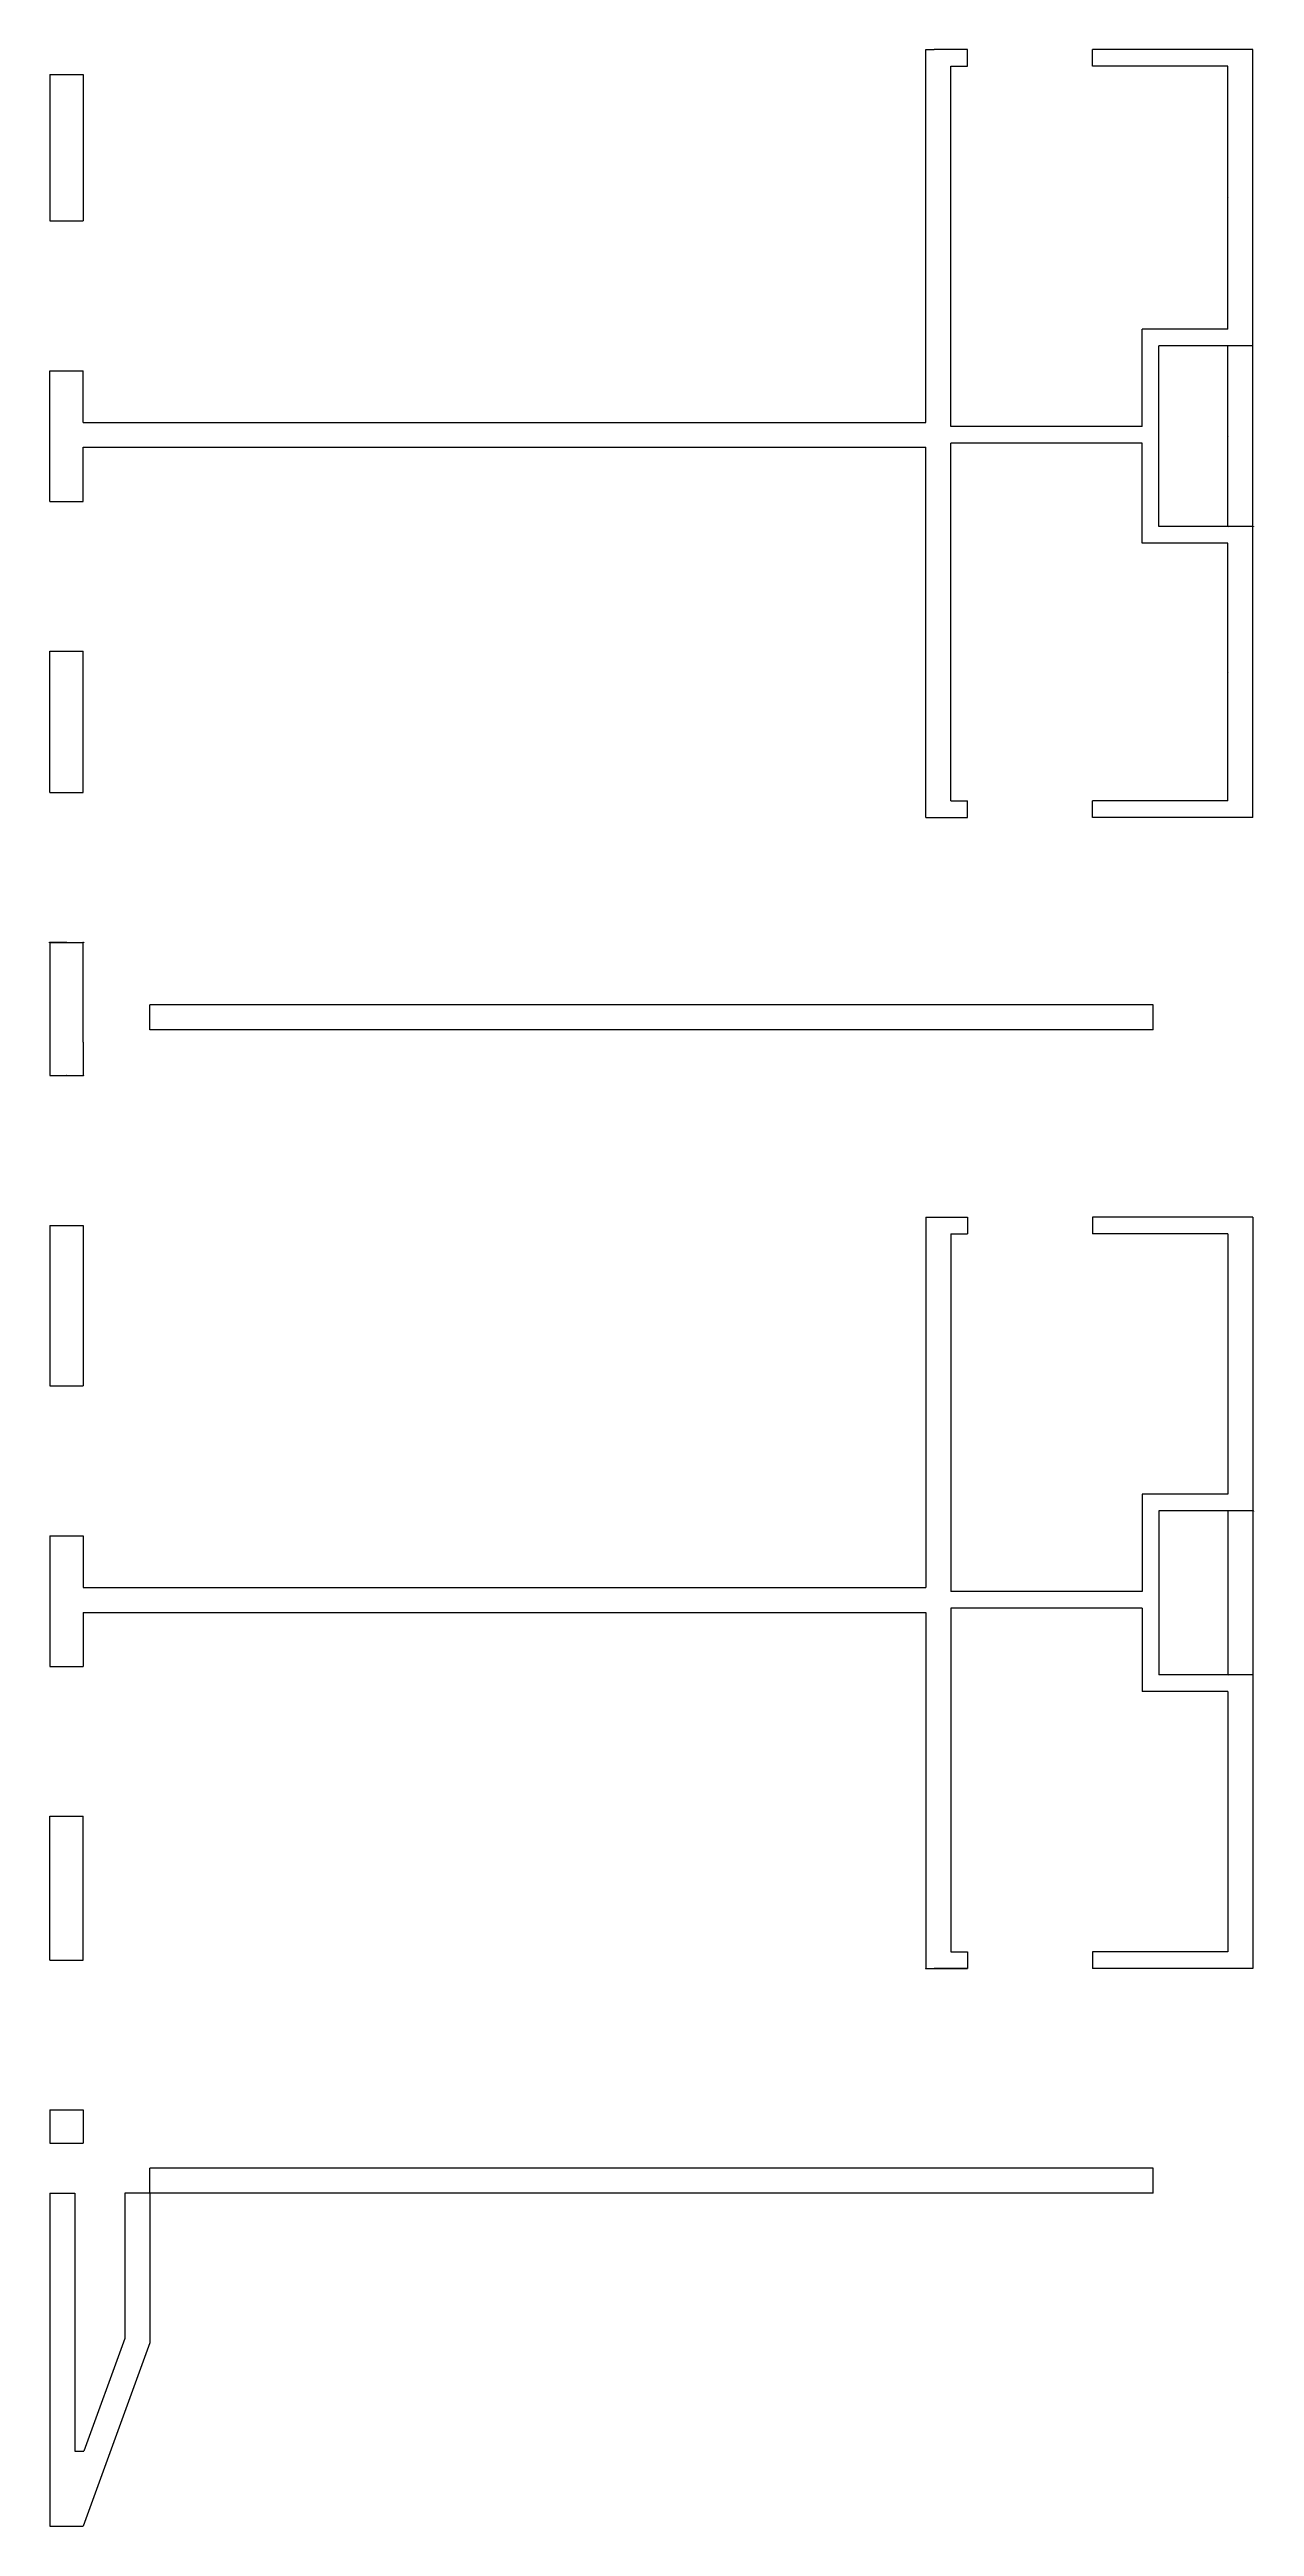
# Model space of a CAD drawing. Header units: metres. Extents: x 7978 to 27144, y 8157 to 45277.
# Drawn here: x 7978 to 15219, y 8158 to 23040 of the extents above; entities that cross this region are included whole.
import ezdxf

# ---------------------------------------------------------------- set-up
doc = ezdxf.new("R2010")
doc.units = ezdxf.units.M
doc.layers.add('WALL_DEBUG', color=7, linetype='Continuous')

msp = doc.modelspace()

# ---------------------------------------------------------------- linework, layer by layer
at = {"layer": 'debug', "color": 2}
for centre in [(15060, 21260), (15060, 20175), (15210, 20175), (7980, 17675), (8180, 17675), (8180, 17675), (8180, 17675), (8180, 17675), (8080, 16875), (8180, 16875), (8180, 16875), (8180, 16875), (8180, 16875), (15060, 14260), (15210, 14260), (15060, 13275), (13245, 11510), (8580, 10160), (8580, 10160), (8580, 10160), (8580, 10160), (8580, 10160)]:
    msp.add_circle(centre, 2, dxfattribs=at)
at = {"layer": 'debug', "color": 4}
for centre in [(8080, 17675), (8080, 16875), (13295, 11510)]:
    msp.add_circle(centre, 1, dxfattribs=at)
at = {"layer": 'WALL_DEBUG'}
for p, q in [((13245, 20800), (13245, 23040)), ((13245, 23040), (13295, 23040)), ((13245, 20800), (13245, 23040)), ((13245, 23040), (13295, 23040)), ((13245, 20800), (13245, 23040)), ((13245, 23040), (13295, 23040)), ((13245, 20800), (13245, 23040)), ((13245, 23040), (13295, 23040)), ((13245, 20800), (13245, 23040)), ((13245, 23040), (13295, 23040)), ((13245, 20800), (13245, 23040)), ((13245, 23040), (13295, 23040)), ((13495, 23040), (13295, 23040)), ((13495, 23040), (13295, 23040)), ((13495, 23040), (13295, 23040)), ((13495, 23040), (13295, 23040)), ((13495, 23040), (13295, 23040)), ((13495, 23040), (13295, 23040)), ((13395, 20775), (13395, 22940)), ((13395, 22940), (13495, 22940)), ((13395, 20775), (13395, 22940)), ((13395, 22940), (13495, 22940)), ((13395, 20775), (13395, 22940)), ((13395, 22940), (13495, 22940)), ((13395, 20775), (13395, 22940)), ((13395, 22940), (13495, 22940)), ((13395, 20775), (13395, 22940)), ((13395, 22940), (13495, 22940)), ((13395, 20775), (13395, 22940)), ((13395, 22940), (13495, 22940)), ((13495, 22940), (13495, 23040)), ((13495, 22940), (13495, 23040)), ((13495, 22940), (13495, 23040)), ((13495, 22940), (13495, 23040)), ((13495, 22940), (13495, 23040)), ((13495, 22940), (13495, 23040)), ((15210, 23040), (14245, 23040)), ((14245, 22940), (14245, 23040)), ((15210, 23040), (14245, 23040)), ((14245, 22940), (14245, 23040)), ((15210, 23040), (14245, 23040)), ((14245, 22940), (14245, 23040)), ((15210, 23040), (14245, 23040)), ((14245, 22940), (14245, 23040)), ((15210, 23040), (14245, 23040)), ((14245, 22940), (14245, 23040)), ((15210, 23040), (14245, 23040)), ((14245, 22940), (14245, 23040)), ((15060, 22940), (14245, 22940)), ((15060, 22940), (14245, 22940)), ((15060, 22940), (14245, 22940)), ((15060, 22940), (14245, 22940)), ((15060, 22940), (14245, 22940)), ((15060, 22940), (14245, 22940)), ((15060, 21360), (15060, 22940)), ((15060, 21360), (15060, 22940)), ((15060, 21360), (15060, 22940)), ((15060, 21360), (15060, 22940)), ((15060, 21360), (15060, 22940)), ((15060, 21360), (15060, 22940)), ((15210, 21260), (15210, 23040)), ((15210, 21260), (15210, 23040)), ((15210, 21260), (15210, 23040)), ((15210, 21260), (15210, 23040)), ((15210, 21260), (15210, 23040)), ((15210, 21260), (15210, 23040)), ((7980, 22890), (7980, 22010)), ((7980, 22890), (8180, 22890)), ((7980, 22890), (7980, 22010)), ((7980, 22890), (8180, 22890)), ((7980, 22890), (7980, 22010)), ((7980, 22890), (8180, 22890)), ((7980, 22890), (7980, 22010)), ((7980, 22890), (8180, 22890)), ((7980, 22890), (7980, 22010)), ((7980, 22890), (8180, 22890)), ((7980, 22890), (7980, 22010)), ((7980, 22890), (8180, 22890)), ((8180, 22890), (8180, 22010)), ((8180, 22890), (8180, 22010)), ((8180, 22890), (8180, 22010)), ((8180, 22890), (8180, 22010)), ((8180, 22890), (8180, 22010)), ((8180, 22890), (8180, 22010)), ((7980, 22010), (8180, 22010)), ((7980, 22010), (8180, 22010)), ((7980, 22010), (8180, 22010)), ((7980, 22010), (8180, 22010)), ((7980, 22010), (8180, 22010)), ((7980, 22010), (8180, 22010)), ((15060, 21360), (14545, 21360)), ((14545, 20775), (14545, 21360)), ((15060, 21360), (14545, 21360)), ((14545, 20775), (14545, 21360)), ((15060, 21360), (14545, 21360)), ((14545, 20775), (14545, 21360)), ((15060, 21360), (14545, 21360)), ((14545, 20775), (14545, 21360)), ((15060, 21360), (14545, 21360)), ((14545, 20775), (14545, 21360)), ((15060, 21360), (14545, 21360)), ((14545, 20775), (14545, 21360)), ((15060, 21260), (14645, 21260)), ((14645, 20175), (14645, 21260)), ((15060, 21260), (14645, 21260)), ((14645, 20175), (14645, 21260)), ((15060, 21260), (14645, 21260)), ((14645, 20175), (14645, 21260)), ((15060, 21260), (14645, 21260)), ((14645, 20175), (14645, 21260)), ((15060, 21260), (14645, 21260)), ((14645, 20175), (14645, 21260)), ((15060, 21260), (14645, 21260)), ((14645, 20175), (14645, 21260)), ((15210, 21260), (15060, 21260)), ((15060, 20175), (15060, 21260)), ((15210, 21260), (15060, 21260)), ((15060, 20175), (15060, 21260)), ((15210, 21260), (15060, 21260)), ((15210, 21260), (15060, 21260)), ((15210, 21260), (15060, 21260)), ((15210, 21260), (15060, 21260)), ((15210, 20175), (15210, 21260)), ((7980, 20325), (7980, 21110)), ((7980, 21110), (8180, 21110)), ((7980, 20325), (7980, 21110)), ((7980, 21110), (8180, 21110)), ((7980, 20325), (7980, 21110)), ((7980, 21110), (8180, 21110)), ((7980, 20325), (7980, 21110)), ((7980, 21110), (8180, 21110)), ((7980, 20325), (7980, 21110)), ((7980, 21110), (8180, 21110)), ((7980, 20325), (7980, 21110)), ((7980, 21110), (8180, 21110)), ((8180, 20800), (8180, 21110)), ((8180, 20800), (8180, 21110)), ((8180, 20800), (8180, 21110)), ((8180, 20800), (8180, 21110)), ((8180, 20800), (8180, 21110)), ((8180, 20800), (8180, 21110)), ((8180, 20800), (13245, 20800)), ((8180, 20800), (13245, 20800)), ((8180, 20800), (13245, 20800)), ((8180, 20800), (13245, 20800)), ((8180, 20800), (13245, 20800)), ((8180, 20800), (13245, 20800)), ((14545, 20775), (13395, 20775)), ((14545, 20775), (13395, 20775)), ((14545, 20775), (13395, 20775)), ((14545, 20775), (13395, 20775)), ((14545, 20775), (13395, 20775)), ((14545, 20775), (13395, 20775)), ((8180, 20325), (8180, 20650)), ((8180, 20650), (13245, 20650)), ((8180, 20325), (8180, 20650)), ((8180, 20650), (13245, 20650)), ((8180, 20325), (8180, 20650)), ((8180, 20650), (13245, 20650)), ((8180, 20325), (8180, 20650)), ((8180, 20650), (13245, 20650)), ((8180, 20325), (8180, 20650)), ((8180, 20650), (13245, 20650)), ((8180, 20325), (8180, 20650)), ((8180, 20650), (13245, 20650)), ((13245, 18425), (13245, 20650)), ((13245, 18425), (13245, 20650)), ((13245, 18425), (13245, 20650)), ((13245, 18425), (13245, 20650)), ((13245, 18425), (13245, 20650)), ((13245, 18425), (13245, 20650)), ((14545, 20675), (13395, 20675)), ((13395, 18525), (13395, 20675)), ((14545, 20675), (13395, 20675)), ((13395, 18525), (13395, 20675)), ((14545, 20675), (13395, 20675)), ((13395, 18525), (13395, 20675)), ((14545, 20675), (13395, 20675)), ((13395, 18525), (13395, 20675)), ((14545, 20675), (13395, 20675)), ((13395, 18525), (13395, 20675)), ((14545, 20675), (13395, 20675)), ((13395, 18525), (13395, 20675)), ((14545, 20075), (14545, 20675)), ((14545, 20075), (14545, 20675)), ((14545, 20075), (14545, 20675)), ((14545, 20075), (14545, 20675)), ((14545, 20075), (14545, 20675)), ((14545, 20075), (14545, 20675)), ((7980, 20325), (8180, 20325)), ((7980, 20325), (8180, 20325)), ((7980, 20325), (8180, 20325)), ((7980, 20325), (8180, 20325)), ((7980, 20325), (8180, 20325)), ((7980, 20325), (8180, 20325)), ((15060, 20175), (14645, 20175)), ((15060, 20175), (14645, 20175)), ((15060, 20175), (14645, 20175)), ((15060, 20175), (14645, 20175)), ((15060, 20175), (14645, 20175)), ((15060, 20175), (14645, 20175)), ((15210, 20175), (15060, 20175)), ((15210, 20175), (15060, 20175)), ((15210, 20175), (15060, 20175)), ((15210, 20175), (15060, 20175)), ((15210, 20175), (15060, 20175)), ((15210, 18425), (15210, 20175)), ((15210, 18425), (15210, 20175)), ((15210, 18425), (15210, 20175)), ((15210, 18425), (15210, 20175)), ((15210, 18425), (15210, 20175)), ((15210, 18425), (15210, 20175)), ((15060, 20075), (14545, 20075)), ((15060, 20075), (14545, 20075)), ((15060, 20075), (14545, 20075)), ((15060, 20075), (14545, 20075)), ((15060, 20075), (14545, 20075)), ((15060, 20075), (14545, 20075)), ((15060, 18525), (15060, 20075)), ((15060, 18525), (15060, 20075)), ((15060, 18525), (15060, 20075)), ((15060, 18525), (15060, 20075)), ((15060, 18525), (15060, 20075)), ((15060, 18525), (15060, 20075)), ((7980, 18575), (7980, 19425)), ((7980, 19425), (8180, 19425)), ((7980, 18575), (7980, 19425)), ((7980, 19425), (8180, 19425)), ((7980, 18575), (7980, 19425)), ((7980, 19425), (8180, 19425)), ((7980, 18575), (7980, 19425)), ((7980, 19425), (8180, 19425)), ((7980, 18575), (7980, 19425)), ((7980, 19425), (8180, 19425)), ((7980, 18575), (7980, 19425)), ((7980, 19425), (8180, 19425)), ((8180, 18575), (8180, 19425)), ((8180, 18575), (8180, 19425)), ((8180, 18575), (8180, 19425)), ((8180, 18575), (8180, 19425)), ((8180, 18575), (8180, 19425)), ((8180, 18575), (8180, 19425)), ((7980, 18575), (8180, 18575)), ((7980, 18575), (8180, 18575)), ((7980, 18575), (8180, 18575)), ((7980, 18575), (8180, 18575)), ((7980, 18575), (8180, 18575)), ((7980, 18575), (8180, 18575)), ((13395, 18525), (13495, 18525)), ((13395, 18525), (13495, 18525)), ((13395, 18525), (13495, 18525)), ((13395, 18525), (13495, 18525)), ((13395, 18525), (13495, 18525)), ((13395, 18525), (13495, 18525)), ((13495, 18425), (13495, 18525)), ((13495, 18425), (13495, 18525)), ((13495, 18425), (13495, 18525)), ((13495, 18425), (13495, 18525)), ((13495, 18425), (13495, 18525)), ((13495, 18425), (13495, 18525)), ((15060, 18525), (14245, 18525)), ((14245, 18425), (14245, 18525)), ((15060, 18525), (14245, 18525)), ((14245, 18425), (14245, 18525)), ((15060, 18525), (14245, 18525)), ((14245, 18425), (14245, 18525)), ((15060, 18525), (14245, 18525)), ((14245, 18425), (14245, 18525)), ((15060, 18525), (14245, 18525)), ((14245, 18425), (14245, 18525)), ((15060, 18525), (14245, 18525)), ((14245, 18425), (14245, 18525)), ((13245, 18425), (13495, 18425)), ((13245, 18425), (13495, 18425)), ((13245, 18425), (13495, 18425)), ((13245, 18425), (13495, 18425)), ((13245, 18425), (13495, 18425)), ((13245, 18425), (13495, 18425)), ((15210, 18425), (14245, 18425)), ((15210, 18425), (14245, 18425)), ((15210, 18425), (14245, 18425)), ((15210, 18425), (14245, 18425)), ((15210, 18425), (14245, 18425)), ((15210, 18425), (14245, 18425)), ((8080, 17675), (7980, 17675)), ((7980, 17675), (7980, 16875)), ((7980, 17675), (8180, 17675)), ((8080, 17675), (7980, 17675)), ((8080, 17675), (7980, 17675)), ((7980, 17675), (8180, 17675)), ((8080, 17675), (7980, 17675)), ((7980, 17675), (8180, 17675)), ((8080, 17675), (7980, 17675)), ((7980, 17675), (8180, 17675)), ((8080, 17675), (7980, 17675)), ((7980, 17675), (8180, 17675)), ((8080, 17675), (8180, 17675)), ((8080, 17675), (8180, 17675)), ((8080, 17675), (8180, 17675)), ((8080, 17675), (8180, 17675)), ((8080, 17675), (8180, 17675)), ((8180, 17375), (8180, 17675)), ((8180, 17375), (8180, 17675)), ((8180, 17375), (8180, 17675)), ((8180, 17375), (8180, 17675)), ((8180, 17375), (8180, 17675)), ((8180, 17375), (8180, 17675)), ((8180, 17075), (8180, 17375)), ((8180, 17075), (8180, 17375)), ((8180, 17075), (8180, 17375)), ((8180, 17075), (8180, 17375)), ((8180, 17075), (8180, 17375)), ((14610, 17300), (8580, 17300)), ((8580, 17150), (8580, 17300)), ((14610, 17300), (8580, 17300)), ((8580, 17150), (8580, 17300)), ((14610, 17300), (8580, 17300)), ((8580, 17150), (8580, 17300)), ((14610, 17300), (8580, 17300)), ((8580, 17150), (8580, 17300)), ((14610, 17300), (8580, 17300)), ((8580, 17150), (8580, 17300)), ((14610, 17300), (8580, 17300)), ((14610, 17150), (14610, 17300)), ((14610, 17150), (14610, 17300)), ((14610, 17150), (14610, 17300)), ((14610, 17150), (14610, 17300)), ((14610, 17150), (14610, 17300)), ((14610, 17150), (8580, 17150)), ((14610, 17150), (8580, 17150)), ((14610, 17150), (8580, 17150)), ((14610, 17150), (8580, 17150)), ((14610, 17150), (8580, 17150)), ((14610, 17150), (8580, 17150)), ((8180, 17075), (8180, 16875)), ((8180, 17075), (8180, 16875)), ((8180, 17075), (8180, 16875)), ((8180, 17075), (8180, 16875)), ((8180, 17075), (8180, 16875)), ((8180, 17075), (8180, 16875)), ((7980, 16875), (8180, 16875)), ((7980, 16875), (8180, 16875)), ((7980, 16875), (8080, 16875)), ((7980, 16875), (8180, 16875)), ((7980, 16875), (8080, 16875)), ((7980, 16875), (8180, 16875)), ((7980, 16875), (8080, 16875)), ((7980, 16875), (8180, 16875)), ((7980, 16875), (8080, 16875)), ((7980, 16875), (8180, 16875)), ((7980, 16875), (8080, 16875)), ((8080, 16875), (8180, 16875)), ((8080, 16875), (8180, 16875)), ((8080, 16875), (8180, 16875)), ((8080, 16875), (8180, 16875)), ((8080, 16875), (8180, 16875)), ((7980, 15975), (7980, 15010)), ((7980, 15975), (8180, 15975)), ((7980, 15975), (7980, 15010)), ((7980, 15975), (8180, 15975)), ((7980, 15975), (7980, 15010)), ((7980, 15975), (8180, 15975)), ((7980, 15975), (7980, 15010)), ((7980, 15975), (8180, 15975)), ((7980, 15975), (7980, 15010)), ((7980, 15975), (8180, 15975)), ((7980, 15975), (7980, 15010)), ((7980, 15975), (8180, 15975)), ((8180, 15975), (8180, 15010)), ((8180, 15975), (8180, 15010)), ((8180, 15975), (8180, 15010)), ((8180, 15975), (8180, 15010)), ((8180, 15975), (8180, 15010)), ((8180, 15975), (8180, 15010)), ((13245, 16025), (13245, 13800)), ((13245, 16025), (13495, 16025)), ((13245, 16025), (13245, 13800)), ((13245, 16025), (13495, 16025)), ((13245, 16025), (13245, 13800)), ((13245, 16025), (13495, 16025)), ((13245, 16025), (13245, 13800)), ((13245, 16025), (13495, 16025)), ((13245, 16025), (13245, 13800)), ((13245, 16025), (13495, 16025)), ((13245, 16025), (13245, 13800)), ((13245, 16025), (13495, 16025)), ((13395, 15925), (13395, 13775)), ((13395, 15925), (13495, 15925)), ((13395, 15925), (13395, 13775)), ((13395, 15925), (13495, 15925)), ((13395, 15925), (13395, 13775)), ((13395, 15925), (13495, 15925)), ((13395, 15925), (13395, 13775)), ((13395, 15925), (13495, 15925)), ((13395, 15925), (13395, 13775)), ((13395, 15925), (13495, 15925)), ((13395, 15925), (13395, 13775)), ((13395, 15925), (13495, 15925)), ((13495, 16025), (13495, 15925)), ((13495, 16025), (13495, 15925)), ((13495, 16025), (13495, 15925)), ((13495, 16025), (13495, 15925)), ((13495, 16025), (13495, 15925)), ((13495, 16025), (13495, 15925)), ((15210, 16025), (14245, 16025)), ((14245, 16025), (14245, 15925)), ((15210, 16025), (14245, 16025)), ((14245, 16025), (14245, 15925)), ((15210, 16025), (14245, 16025)), ((14245, 16025), (14245, 15925)), ((15210, 16025), (14245, 16025)), ((14245, 16025), (14245, 15925)), ((15210, 16025), (14245, 16025)), ((14245, 16025), (14245, 15925)), ((15210, 16025), (14245, 16025)), ((14245, 16025), (14245, 15925)), ((15060, 15925), (14245, 15925)), ((15060, 15925), (14245, 15925)), ((15060, 15925), (14245, 15925)), ((15060, 15925), (14245, 15925)), ((15060, 15925), (14245, 15925)), ((15060, 15925), (14245, 15925)), ((15060, 15925), (15060, 14360)), ((15060, 15925), (15060, 14360)), ((15060, 15925), (15060, 14360)), ((15060, 15925), (15060, 14360)), ((15060, 15925), (15060, 14360)), ((15060, 15925), (15060, 14360)), ((15210, 16025), (15210, 14260)), ((15210, 16025), (15210, 14260)), ((15210, 16025), (15210, 14260)), ((15210, 16025), (15210, 14260)), ((15210, 16025), (15210, 14260)), ((15210, 16025), (15210, 14260)), ((7980, 15010), (8180, 15010)), ((7980, 15010), (8180, 15010)), ((7980, 15010), (8180, 15010)), ((7980, 15010), (8180, 15010)), ((7980, 15010), (8180, 15010)), ((7980, 15010), (8180, 15010)), ((15060, 14360), (14545, 14360)), ((14545, 14360), (14545, 13775)), ((15060, 14360), (14545, 14360)), ((14545, 14360), (14545, 13775)), ((15060, 14360), (14545, 14360)), ((14545, 14360), (14545, 13775)), ((15060, 14360), (14545, 14360)), ((14545, 14360), (14545, 13775)), ((15060, 14360), (14545, 14360)), ((14545, 14360), (14545, 13775)), ((15060, 14360), (14545, 14360)), ((14545, 14360), (14545, 13775)), ((15060, 14260), (14645, 14260)), ((14645, 14260), (14645, 13275)), ((15060, 14260), (14645, 14260)), ((14645, 14260), (14645, 13275)), ((15060, 14260), (14645, 14260)), ((14645, 14260), (14645, 13275)), ((15060, 14260), (14645, 14260)), ((14645, 14260), (14645, 13275)), ((15060, 14260), (14645, 14260)), ((14645, 14260), (14645, 13275)), ((15060, 14260), (14645, 14260)), ((14645, 14260), (14645, 13275)), ((15210, 14260), (15060, 14260)), ((15060, 14260), (15060, 13275)), ((15060, 14260), (15060, 13275)), ((15210, 14260), (15060, 14260)), ((15210, 14260), (15060, 14260)), ((15210, 14260), (15060, 14260)), ((15210, 14260), (15060, 14260)), ((15210, 14260), (15210, 13275)), ((7980, 14110), (7980, 13325)), ((7980, 14110), (8180, 14110)), ((7980, 14110), (7980, 13325)), ((7980, 14110), (8180, 14110)), ((7980, 14110), (7980, 13325)), ((7980, 14110), (8180, 14110)), ((7980, 14110), (7980, 13325)), ((7980, 14110), (8180, 14110)), ((7980, 14110), (7980, 13325)), ((7980, 14110), (8180, 14110)), ((7980, 14110), (7980, 13325)), ((7980, 14110), (8180, 14110)), ((8180, 14110), (8180, 13800)), ((8180, 14110), (8180, 13800)), ((8180, 14110), (8180, 13800)), ((8180, 14110), (8180, 13800)), ((8180, 14110), (8180, 13800)), ((8180, 14110), (8180, 13800)), ((8180, 13800), (13245, 13800)), ((8180, 13800), (13245, 13800)), ((8180, 13800), (13245, 13800)), ((8180, 13800), (13245, 13800)), ((8180, 13800), (13245, 13800)), ((8180, 13800), (13245, 13800)), ((14545, 13775), (13395, 13775)), ((14545, 13775), (13395, 13775)), ((14545, 13775), (13395, 13775)), ((14545, 13775), (13395, 13775)), ((14545, 13775), (13395, 13775)), ((14545, 13775), (13395, 13775)), ((8180, 13650), (8180, 13325)), ((8180, 13650), (13245, 13650)), ((8180, 13650), (8180, 13325)), ((8180, 13650), (13245, 13650)), ((8180, 13650), (8180, 13325)), ((8180, 13650), (13245, 13650)), ((8180, 13650), (8180, 13325)), ((8180, 13650), (13245, 13650)), ((8180, 13650), (8180, 13325)), ((8180, 13650), (13245, 13650)), ((8180, 13650), (8180, 13325)), ((8180, 13650), (13245, 13650)), ((13245, 13650), (13245, 11510)), ((13245, 13650), (13245, 11510)), ((13245, 13650), (13245, 11510)), ((13245, 13650), (13245, 11510)), ((13245, 13650), (13245, 11510)), ((13245, 13650), (13245, 11510)), ((14545, 13675), (13395, 13675)), ((13395, 13675), (13395, 11610)), ((14545, 13675), (13395, 13675)), ((13395, 13675), (13395, 11610)), ((14545, 13675), (13395, 13675)), ((13395, 13675), (13395, 11610)), ((14545, 13675), (13395, 13675)), ((13395, 13675), (13395, 11610)), ((14545, 13675), (13395, 13675)), ((13395, 13675), (13395, 11610)), ((14545, 13675), (13395, 13675)), ((13395, 13675), (13395, 11610)), ((14545, 13675), (14545, 13175)), ((14545, 13675), (14545, 13175)), ((14545, 13675), (14545, 13175)), ((14545, 13675), (14545, 13175)), ((14545, 13675), (14545, 13175)), ((14545, 13675), (14545, 13175)), ((7980, 13325), (8180, 13325)), ((7980, 13325), (8180, 13325)), ((7980, 13325), (8180, 13325)), ((7980, 13325), (8180, 13325)), ((7980, 13325), (8180, 13325)), ((7980, 13325), (8180, 13325)), ((15060, 13275), (14645, 13275)), ((15060, 13275), (14645, 13275)), ((15060, 13275), (14645, 13275)), ((15060, 13275), (14645, 13275)), ((15060, 13275), (14645, 13275)), ((15060, 13275), (14645, 13275)), ((15210, 13275), (15060, 13275)), ((15210, 13275), (15060, 13275)), ((15210, 13275), (15060, 13275)), ((15210, 13275), (15060, 13275)), ((15210, 13275), (15060, 13275)), ((15210, 13275), (15060, 13275)), ((15210, 13275), (15210, 11510)), ((15210, 13275), (15210, 11510)), ((15210, 13275), (15210, 11510)), ((15210, 13275), (15210, 11510)), ((15210, 13275), (15210, 11510)), ((15210, 13275), (15210, 11510)), ((15060, 13175), (14545, 13175)), ((15060, 13175), (14545, 13175)), ((15060, 13175), (14545, 13175)), ((15060, 13175), (14545, 13175)), ((15060, 13175), (14545, 13175)), ((15060, 13175), (14545, 13175)), ((15060, 13175), (15060, 11610)), ((15060, 13175), (15060, 11610)), ((15060, 13175), (15060, 11610)), ((15060, 13175), (15060, 11610)), ((15060, 13175), (15060, 11610)), ((15060, 13175), (15060, 11610)), ((7980, 11560), (7980, 12425)), ((7980, 12425), (8180, 12425)), ((7980, 11560), (7980, 12425)), ((7980, 12425), (8180, 12425)), ((7980, 11560), (7980, 12425)), ((7980, 12425), (8180, 12425)), ((7980, 11560), (7980, 12425)), ((7980, 12425), (8180, 12425)), ((7980, 11560), (7980, 12425)), ((7980, 12425), (8180, 12425)), ((7980, 11560), (7980, 12425)), ((7980, 12425), (8180, 12425)), ((8180, 11560), (8180, 12425)), ((8180, 11560), (8180, 12425)), ((8180, 11560), (8180, 12425)), ((8180, 11560), (8180, 12425)), ((8180, 11560), (8180, 12425)), ((8180, 11560), (8180, 12425)), ((13395, 11610), (13495, 11610)), ((13395, 11610), (13495, 11610)), ((13395, 11610), (13495, 11610)), ((13395, 11610), (13495, 11610)), ((13395, 11610), (13495, 11610)), ((13395, 11610), (13495, 11610)), ((13495, 11610), (13495, 11510)), ((13495, 11610), (13495, 11510)), ((13495, 11610), (13495, 11510)), ((13495, 11610), (13495, 11510)), ((13495, 11610), (13495, 11510)), ((13495, 11610), (13495, 11510)), ((15060, 11610), (14245, 11610)), ((14245, 11610), (14245, 11510)), ((15060, 11610), (14245, 11610)), ((14245, 11610), (14245, 11510)), ((15060, 11610), (14245, 11610)), ((14245, 11610), (14245, 11510)), ((15060, 11610), (14245, 11610)), ((14245, 11610), (14245, 11510)), ((15060, 11610), (14245, 11610)), ((14245, 11610), (14245, 11510)), ((15060, 11610), (14245, 11610)), ((14245, 11610), (14245, 11510)), ((7980, 11560), (8180, 11560)), ((7980, 11560), (8180, 11560)), ((7980, 11560), (8180, 11560)), ((7980, 11560), (8180, 11560)), ((7980, 11560), (8180, 11560)), ((7980, 11560), (8180, 11560)), ((13245, 11510), (13495, 11510)), ((13245, 11510), (13295, 11510)), ((13245, 11510), (13295, 11510)), ((13245, 11510), (13295, 11510)), ((13245, 11510), (13295, 11510)), ((13245, 11510), (13295, 11510)), ((13495, 11510), (13295, 11510)), ((13495, 11510), (13295, 11510)), ((13495, 11510), (13295, 11510)), ((13495, 11510), (13295, 11510)), ((13495, 11510), (13295, 11510)), ((13495, 11510), (13295, 11510)), ((15210, 11510), (14245, 11510)), ((15210, 11510), (14245, 11510)), ((15210, 11510), (14245, 11510)), ((15210, 11510), (14245, 11510)), ((15210, 11510), (14245, 11510)), ((15210, 11510), (14245, 11510)), ((7980, 10660), (7980, 10460)), ((7980, 10660), (8180, 10660)), ((7980, 10660), (7980, 10460)), ((7980, 10660), (8180, 10660)), ((7980, 10660), (7980, 10460)), ((7980, 10660), (8180, 10660)), ((7980, 10660), (7980, 10460)), ((7980, 10660), (8180, 10660)), ((7980, 10660), (7980, 10460)), ((7980, 10660), (8180, 10660)), ((7980, 10660), (7980, 10460)), ((7980, 10660), (8180, 10660)), ((8180, 10660), (8180, 10460)), ((8180, 10660), (8180, 10460)), ((8180, 10660), (8180, 10460)), ((8180, 10660), (8180, 10460)), ((8180, 10660), (8180, 10460)), ((8180, 10660), (8180, 10460)), ((7980, 10460), (8180, 10460)), ((7980, 10460), (8180, 10460)), ((7980, 10460), (8180, 10460)), ((7980, 10460), (8180, 10460)), ((7980, 10460), (8180, 10460)), ((14610, 10310), (8580, 10310)), ((8580, 10160), (8580, 10310)), ((14610, 10310), (8580, 10310)), ((8580, 10160), (8580, 10310)), ((14610, 10310), (8580, 10310)), ((8580, 10160), (8580, 10310)), ((14610, 10310), (8580, 10310)), ((8580, 10160), (8580, 10310)), ((14610, 10310), (8580, 10310)), ((8580, 10160), (8580, 10310)), ((14610, 10310), (8580, 10310)), ((14610, 10160), (14610, 10310)), ((14610, 10160), (14610, 10310)), ((14610, 10160), (14610, 10310)), ((14610, 10160), (14610, 10310)), ((14610, 10160), (14610, 10310)), ((7980, 10160), (7980, 8160)), ((7980, 10160), (7980, 8160)), ((7980, 10160), (8130, 10160)), ((7980, 10160), (7980, 8160)), ((7980, 10160), (8130, 10160)), ((7980, 10160), (7980, 8160)), ((7980, 10160), (8130, 10160)), ((7980, 10160), (7980, 8160)), ((7980, 10160), (8130, 10160)), ((7980, 10160), (7980, 8160)), ((7980, 10160), (8130, 10160)), ((8130, 10160), (8130, 8610)), ((8130, 10160), (8130, 8610)), ((8130, 10160), (8130, 8610)), ((8130, 10160), (8130, 8610)), ((8130, 10160), (8130, 8610)), ((8130, 10160), (8130, 8610)), ((8430, 10160), (8430, 9287)), ((8580, 10160), (8430, 10160)), ((8430, 10160), (8430, 9287)), ((8580, 10160), (8430, 10160)), ((8430, 10160), (8430, 9287)), ((8580, 10160), (8430, 10160)), ((8430, 10160), (8430, 9287)), ((8580, 10160), (8430, 10160)), ((8430, 10160), (8430, 9287)), ((8580, 10160), (8430, 10160)), ((8430, 10160), (8430, 9287)), ((14610, 10160), (8580, 10160)), ((8580, 10160), (8580, 9260)), ((14610, 10160), (8580, 10160)), ((8580, 10160), (8580, 9260)), ((14610, 10160), (8580, 10160)), ((8580, 10160), (8580, 9260)), ((14610, 10160), (8580, 10160)), ((8580, 10160), (8580, 9260)), ((14610, 10160), (8580, 10160)), ((8580, 10160), (8580, 9260)), ((14610, 10160), (8580, 10160)), ((8580, 10160), (8580, 9260)), ((8580, 9260), (8180, 8160)), ((8580, 9260), (8180, 8160)), ((8580, 9260), (8180, 8160)), ((8580, 9260), (8180, 8160)), ((8580, 9260), (8180, 8160)), ((8580, 9260), (8180, 8160)), ((8430, 9287), (8184, 8610)), ((8430, 9287), (8184, 8610)), ((8430, 9287), (8184, 8610)), ((8430, 9287), (8184, 8610)), ((8430, 9287), (8184, 8610)), ((8430, 9287), (8184, 8610)), ((8130, 8610), (8184, 8610)), ((8130, 8610), (8184, 8610)), ((8130, 8610), (8184, 8610)), ((8130, 8610), (8184, 8610)), ((8130, 8610), (8184, 8610)), ((8130, 8610), (8184, 8610)), ((7980, 8160), (8180, 8160)), ((7980, 8160), (8180, 8160)), ((7980, 8160), (8180, 8160)), ((7980, 8160), (8180, 8160)), ((7980, 8160), (8180, 8160)), ((7980, 8160), (8180, 8160))]:
    msp.add_line(p, q, dxfattribs=at)

# ---------------------------------------------------------------- texts
at = {"layer": 'comp_debug_text', "char_height": 2.5, "attachment_point": 1}
for s, insert in [('11', (13270, 23040)), ('11', (13395, 23040)), ('11', (13445, 22940)), ('11', (13495, 22990)), ('11', (14245, 22990)), ('11', (14652, 22940)), ('11', (14728, 23040)), ('12', (8080, 22890)), ('12', (7980, 22450)), ('12', (8180, 22450)), ('11', (15060, 22150)), ('11', (15210, 22150)), ('12', (8080, 22010)), ('11', (13245, 21920)), ('11', (13395, 21858)), ('11', (14802, 21360)), ('11', (14852, 21260)), ('11', (15135, 21260)), ('11', (8080, 21110)), ('11', (14545, 21068)), ('11', (8180, 20955)), ('11', (7980, 20718)), ('11', (10712, 20800)), ('11', (13970, 20775)), ('11', (14645, 20718)), ('11', (15060, 20718)), ('11', (15210, 20718)), ('11', (10712, 20650)), ('11', (13970, 20675)), ('11', (8180, 20488)), ('11', (8080, 20325)), ('11', (14545, 20375)), ('11', (14852, 20175)), ('11', (15135, 20175)), ('11', (14802, 20075)), ('11', (13245, 19538)), ('11', (13395, 19600)), ('10', (8080, 19425)), ('11', (15060, 19300)), ('11', (15210, 19300)), ('10', (7980, 19000)), ('10', (8180, 19000)), ('10', (8080, 18575)), ('11', (13445, 18525)), ('11', (13495, 18475)), ('11', (14245, 18475)), ('11', (14652, 18525)), ('11', (13370, 18425)), ('11', (14728, 18425)), ('1', (8030, 17675)), ('1', (8130, 17675)), ('1', (8180, 17525)), ('1', (7980, 17275)), ('9', (11595, 17300)), ('8', (11595, 17150)), ('1', (8180, 16975)), ('1', (8030, 16875)), ('1', (8130, 16875)), ('4', (8080, 15975)), ('5', (13370, 16025)), ('5', (13445, 15925)), ('5', (13495, 15975)), ('5', (14245, 15975)), ('5', (14652, 15925)), ('5', (14728, 16025)), ('4', (7980, 15492)), ('4', (8180, 15492)), ('5', (15060, 15142)), ('5', (15210, 15142)), ('4', (8080, 15010)), ('5', (13245, 14912)), ('5', (13395, 14850)), ('5', (14802, 14360)), ('5', (14852, 14260)), ('5', (15135, 14260)), ('5', (8080, 14110)), ('5', (14545, 14068)), ('5', (8180, 13955)), ('5', (7980, 13718)), ('5', (10712, 13800)), ('5', (13970, 13775)), ('5', (14645, 13768)), ('5', (15060, 13768)), ('5', (15210, 13768)), ('5', (10712, 13650)), ('5', (13970, 13675)), ('5', (8180, 13488)), ('5', (14545, 13425)), ('5', (8080, 13325)), ('5', (14852, 13275)), ('5', (15135, 13275)), ('5', (14802, 13175)), ('5', (13245, 12580)), ('5', (13395, 12642)), ('7', (8080, 12425)), ('5', (15060, 12392)), ('5', (15210, 12392)), ('7', (7980, 11992)), ('7', (8180, 11992)), ('5', (13445, 11610)), ('5', (14652, 11610)), ('7', (8080, 11560)), ('5', (13270, 11510)), ('5', (13395, 11510)), ('5', (13495, 11560)), ('5', (14245, 11560)), ('5', (14728, 11510)), ('6', (8080, 10660)), ('6', (7980, 10560)), ('6', (8180, 10560)), ('3', (11595, 10310)), ('2', (11595, 10160)), ('64', (8430, 9724)), ('2', (8580, 9710)), ('64', (8130, 9385)), ('2', (7980, 9160)), ('64', (8307, 8948)), ('2', (8380, 8710)), ('64', (8157, 8610)), ('2', (8080, 8160))]:
    msp.add_mtext(s, dxfattribs=dict(at, insert=insert))
at = {"layer": 'debug', "char_height": 2.5, "attachment_point": 1}
for s, insert in [('debug', (15060, 21260)), ('debug', (15060, 20175)), ('debug', (15210, 20175)), ('debug', (7980, 17675)), ('discarded 1', (8080, 17675)), ('debug', (8180, 17675)), ('debug', (8180, 17675)), ('debug', (8180, 17675)), ('debug', (8180, 17675)), ('discarded 1', (8080, 16875)), ('debug', (8080, 16875)), ('debug', (8180, 16875)), ('debug', (8180, 16875)), ('debug', (8180, 16875)), ('debug', (8180, 16875)), ('debug', (15060, 14260)), ('debug', (15210, 14260)), ('debug', (15060, 13275)), ('debug', (13245, 11510)), ('discarded 5', (13295, 11510)), ('debug', (8580, 10160)), ('debug', (8580, 10160)), ('debug', (8580, 10160)), ('debug', (8580, 10160)), ('debug', (8580, 10160))]:
    msp.add_mtext(s, dxfattribs=dict(at, insert=insert))

doc.saveas('drawing.dxf')
